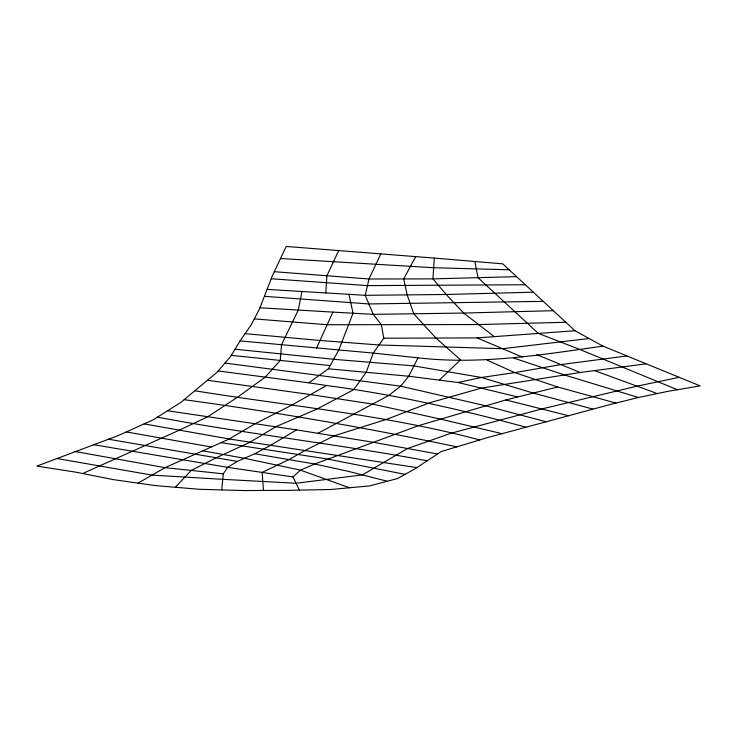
<?xml version="1.0" encoding="UTF-8"?>
<svg xmlns="http://www.w3.org/2000/svg" width="737" height="737" viewBox="0 0 737 737"><rect width="100%" height="100%" fill="white"/><g stroke="black" fill="none" stroke-linecap="round" stroke-linejoin="round"><path stroke-width="1.11" d="M325.828 292.93L326.878 275.758L338.725 250.506M434.259 258.079L502.735 263.855L574.98 330.738L602.94 346.123L700.15 385.893L668.026 391.31L638.435 397.519L610.872 404.318L487.083 437.714L441.297 451.532L414.913 468.87L397.667 478.488L369.633 485.913L330.738 489.506L287.66 490.372L243.947 490.547L199.561 489.294L155.479 485.6L113.738 479.695L75.395 472.095L36.85 466.088L117.745 435.77L153.407 419.712L180.943 402.347L217.028 372.305L230.414 356.772L240.05 340.899L251.133 324.971L259.562 308.803L272.211 276.163L286.177 246.453L434.259 258.079L432.941 278.881L446.207 294.487L463.684 313.05L494.306 336.643M221.754 489.921L223.283 473.827L227.613 467.341L237.277 461.417L254.781 453.771L270.672 445.295L296.56 429.864L374.074 442.403L437.548 454.001M301.986 291.502L298.282 310.056L281.497 344.824L280.253 360.421L265.246 377.114L238.115 396.801L207.779 416.737L179.404 430.15L82.636 473.532M316.523 348.131L332.931 312.11L373.244 314.349L463.684 313.05L553.34 310.692M380.845 253.749L368.997 279.001L365.248 295.307L373.244 314.349L381.379 324.805L383.793 338.209L373.254 353.087L366.197 372.296L353.53 389.818L316.624 409.21L275.684 426.787L250.101 442.163L215.941 457.907L191.205 470.436L175.332 487.268M602.94 346.123C541.658 354.81 480.045 364.99 417.999 357.823L408.731 376.238L400.698 386.17L388.749 395.456L318.098 433.181M415.686 256.577L403.719 278.936L407.174 294.883L413.743 313.769L435.908 338.043L460.514 359.813L439.326 380.126M218.198 370.951L308.867 382.835L328.361 368.795L338.688 350.232L353.032 313.225L348.97 294.33M93.396 444.641L227.613 467.341L292.967 476.95L300.503 470.142L314.717 464.006L418.432 425.7L505.877 399.933L557.651 386.971L615.929 403.075M138.012 483.131L165.051 467.663L229.262 438.994L255.076 423.757L290.977 405.562L326.648 385.506C394.157 394.461 460.551 409.348 526.19 427.285M328.361 368.795L408.731 376.238L458.073 382.503L481.445 377.473L514.785 372.627L560.931 364.575L626.892 355.962M679.155 377.335L637.035 386.151L541.741 408.98L450.924 433.264L407.552 448.52L362.392 474.904L296.071 483.26L222.758 479.336L152.043 475.107L56.62 458.46M646.027 363.829L580.185 372.489L481.261 388.132L429.155 402.946L387.174 419.123L334.137 435.825L304.98 450.528L288.978 459.612L262.123 472.417L263.478 490.474M589.103 338.513L502.57 348.702L379.002 344.971L320.015 340.476L245.089 333.658M383.793 338.209L477.051 337.905L574.98 330.738M516.563 276.651L432.941 278.881L368.997 279.001L274.311 271.695M533.358 292.193L446.207 294.487L365.248 295.307L267.264 289.411M565.841 322.272L478.626 324.556L327.182 324.741L254.302 318.891M543.261 301.359L368.878 303.948L264.574 296.348M525.315 284.749L367.477 285.615L271.234 278.77M509.147 269.788L433.651 267.734L280.511 258.521M259.977 307.78L332.931 312.11M240.05 340.899L373.254 353.087L417.999 357.823M235.011 349.2L333.649 359.288L413.927 365.911L481.445 377.473L533.054 393.005L592.907 409.072M231.271 355.372L330.158 365.57M223.283 473.827L165.051 467.663L74.815 451.449M224.997 363.065L400.698 386.17L485.886 405.838L546.338 421.822M207.733 380.292L310.526 394.571L372.627 404.106L440.698 419.15L502.118 433.706M195.222 390.831C290.212 406.216 386.474 414.986 479.676 439.943M221.036 442.642L327.661 459.05L405.064 474.361M184.232 399.694C275.647 412.084 366.547 427.801 456.802 446.852M296.56 429.864L167.594 410.767M308.867 382.835L326.648 385.506M416.838 467.608L229.262 438.994L144.13 423.886M237.277 461.417L108.367 439.188M157.442 417.17C247.015 433.927 337.647 444.061 427.211 460.791M254.781 453.771L314.717 464.006L348.896 471.468L387.266 481.243M126.303 431.919L211.243 446.99M202.647 450.804L244.435 458.285L300.503 470.142L349.476 487.774M458.073 382.503L517.3 396.865M505.877 399.933L568.457 415.723M638.435 397.519L564.809 375.05L514.002 358.182M557.651 386.971L514.785 372.627L487.102 360.117M594.326 370.536L657.293 393.567M536.877 354.69L580.185 372.489M677.386 389.735L579.181 349.2L538.36 333.419L478.009 277.683L474.849 261.506M477.051 337.905L522.063 356.948M292.967 476.95L299.462 490.133"/></g></svg>
